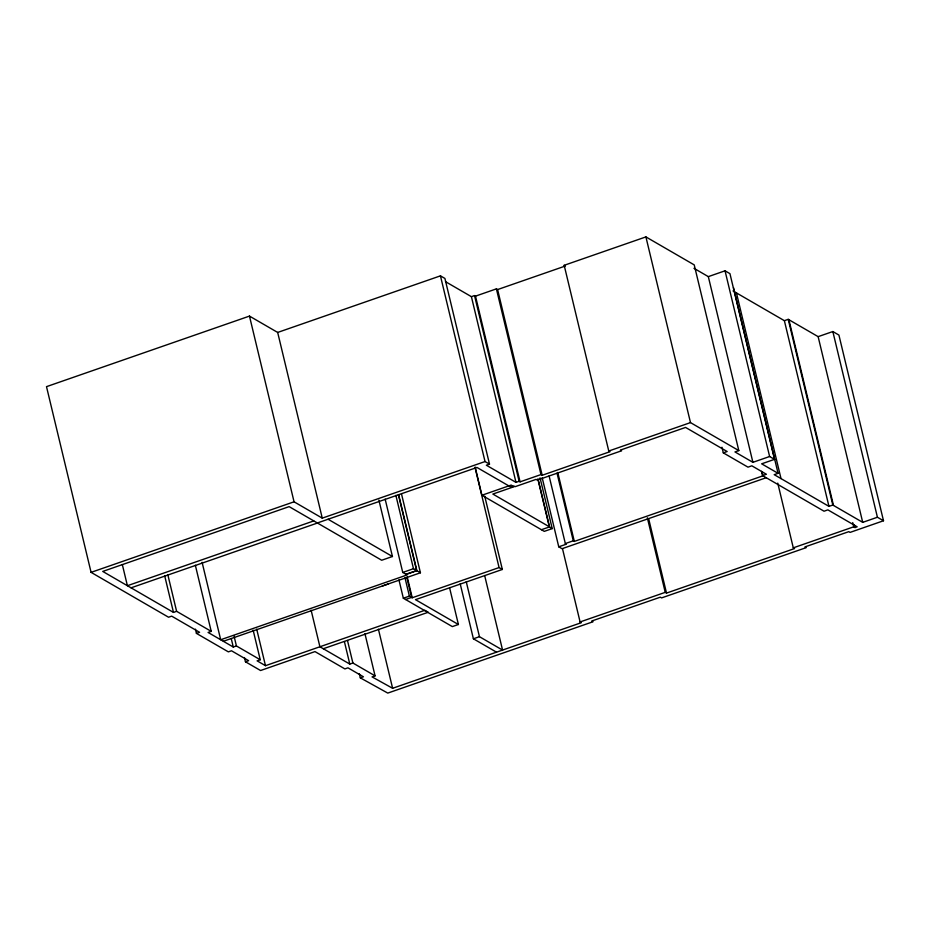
<?xml version="1.0" encoding="UTF-8"?>
<svg xmlns="http://www.w3.org/2000/svg" width="930" height="930" viewBox="0 0 930 930"><rect width="100%" height="100%" fill="white"/><g stroke="black" fill="none" stroke-linecap="round" stroke-linejoin="round"><path stroke-width="1.4" d="M359.305 673.634L360.317 677.854L387.775 693.094L593.003 621.752L591.736 621.019L660.335 597.176L661.59 597.909L806.217 547.63L804.95 546.91L848.811 531.658L850.078 532.39L883.5 520.765L877.42 517.243L862.715 522.358L832.815 505.037L828.956 506.373L774.202 474.66L778.061 473.324L761.658 463.826L774.527 459.35L769.621 456.514L752.905 462.326L734.967 451.934L738.815 450.597L694.233 264.899L645.908 236.906L564.185 265.306L608.766 451.015L609.964 451.701L542.178 475.265L540.981 474.579L520.079 481.845L519.114 481.287L515.987 482.379L486.367 465.221L489.494 464.128L485.03 461.547L322.257 518.138L277.675 332.44L249.473 316.095L46.5 386.659L91.082 572.357L168.562 617.229L171.69 616.148L199.566 632.295L196.428 633.377L195.416 629.157M277.675 332.44L440.448 275.85L444.912 278.43L489.494 464.128M445.493 281.662L471.405 296.67L474.533 295.589L475.486 296.147L520.079 481.845M475.486 296.147L496.399 288.87L497.597 289.567L542.178 475.265M497.597 289.567L565.382 266.003L564.185 265.306M693.966 268.305L708.323 276.629L725.04 270.804L729.945 273.653L774.527 459.35M733.026 290.927L784.374 320.676L788.233 319.339L818.133 336.648L862.715 522.358M91.082 572.357L294.054 501.805L322.257 518.138M818.133 336.648L832.838 331.545L838.918 335.067L883.5 520.765M313.794 520.916L127.398 585.714L122.341 564.615M317.339 522.974L476.985 467.465L511.07 487.204L514.197 486.123L515.15 486.669L536.064 479.403L537.261 480.101L621.612 450.771L620.415 450.085L685.573 427.428L727.155 451.527L723.308 452.864L721.959 447.237M131.06 587.83L317.456 523.032M475.16 467.116L481.914 495.248L511.175 485.076L513.999 486.716L492.853 494.063L549.537 526.892L541.423 529.716M608.766 451.015L690.49 422.604L738.815 450.597M378.894 500.108L392.437 556.512L381.695 560.244L289.137 506.629L102.742 571.427L173.48 612.405L176.607 611.312L211.226 631.365L208.088 632.447L233.279 647.036L236.418 645.955L260.249 659.754L257.122 660.846L265.48 665.682L424.847 610.289L428.242 612.254L323.303 648.733M385.148 499.108L402.748 572.438L413.478 568.707L420.43 572.775L223.34 641.282M405.957 574.298L416.64 570.578L398.4 494.609M406.131 574.403L416.873 570.671L398.633 494.702M540.039 477.846L552.222 528.612L544.283 531.367L481.914 495.248M403.341 598.223L409.398 596.118L412.223 597.758L499.073 567.567L502.34 569.462L415.489 599.652L458.397 624.495L452.34 626.599L403.341 598.223L398.947 579.89M549.084 475.881L565.335 543.562L573.275 540.807L574.322 541.411L762.96 475.835L761.949 471.615M405.561 599.501L411.606 597.397L406.875 577.704M761.542 471.371L762.554 475.59L766.401 474.254L751.835 465.814L747.987 467.151L723.308 452.864M542.178 477.718L558.756 546.817L566.382 544.166L565.335 543.562M766.227 477.718L562.022 548.712L558.756 546.817M244.451 657.557L245.462 661.776L248.601 660.684L231.5 650.779L228.362 651.872L196.428 633.377M311.12 610.185L319.908 646.769L349.796 664.078L352.889 663.009L375.069 675.854L372.07 676.889L392.611 688.293L581.343 622.682L580.088 621.949L562.522 548.805M360.317 677.854L363.409 676.784L347.971 667.833L344.879 668.914L314.991 651.593L260.563 670.518L245.462 661.776M460.199 583.796L473.393 638.794L479.45 636.69L502.56 650.082L484.658 575.519M580.088 621.949L665.252 592.352L666.508 593.084L794.557 548.561L793.29 547.84L777.759 483.123M793.29 547.84L853.728 526.822L854.996 527.554L857.146 526.81L827.898 509.873L824.038 511.209L762.554 475.59M552.222 528.612L549.374 526.95L537.889 479.124M328.069 519.242L392.437 556.512M402.748 572.438L407.084 574.949L220.689 639.747L202.112 562.371M388.345 583.924L382.288 586.028M473.393 638.794L496.504 652.174M832.838 331.545L877.42 517.243M854.321 524.741L854.996 527.554M852.717 522.602L853.728 526.822M788.907 319.734L833.489 505.432M788.233 319.339L832.815 505.037M784.374 320.676L828.956 506.373M736.432 292.904L781.014 478.601M733.479 287.626L778.061 473.324M725.04 270.804L769.621 456.514M708.323 276.629L752.905 462.326M645.908 236.906L690.49 422.604M648.617 518.522L666.508 593.084M647.35 517.789L665.252 592.352M557.768 472.475L574.322 541.411M557.024 473.114L573.275 540.807M496.399 288.87L540.981 474.579M538.052 479.066L549.537 526.892M474.533 295.589L519.114 481.287M471.405 296.67L515.987 482.379M440.448 275.85L485.03 461.547M484.728 496.132L502.34 569.462M475.032 467.453L499.073 567.567M466.244 581.692L479.45 636.69M449.597 587.83L458.397 624.495M401.516 493.993L420.43 572.775M395.878 495.376L413.478 568.707M407.166 576.658L412.223 597.758M404.992 577.786L409.398 596.118M378.417 629.215L392.611 688.293M364.932 633.644L375.069 675.854M347.483 640.491L352.889 663.009M344.391 641.572L349.796 664.078M249.473 316.095L294.054 501.805M256.692 629.11L265.48 665.682M253.158 630.215L260.249 659.754M234.046 636.108L236.418 645.955M231.256 638.596L233.279 647.036M195.346 565.242L211.226 631.365M167.83 574.74L176.607 611.312M164.691 575.821L173.48 612.405"/></g></svg>
